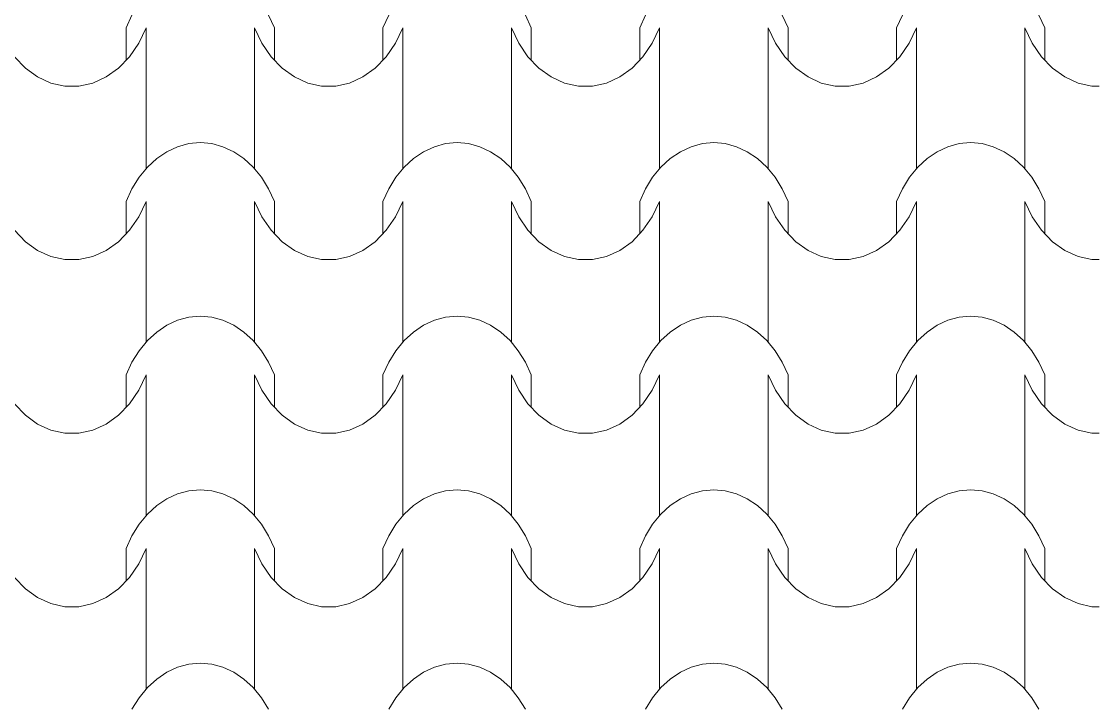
# Model space of a CAD drawing. Header units: millimetres. Extents: x 42452 to 2852333, y -419346 to 834876.
# Drawn here: x 2629564 to 2632390, y 659895 to 661689 of the extents above; entities that cross this region are included whole.
import ezdxf

# ---------------------------------------------------------------- set-up
doc = ezdxf.new("R2010")
doc.units = ezdxf.units.MM
doc.layers.add('M-2 keramitin shtrixi_Ном._пера__21_Pen_No__1', color=7, linetype='Continuous', lineweight=15)
doc.layers.add('memar', color=7, linetype='Continuous', lineweight=25)

# ---------------------------------------------------------------- blocks, each defined once
blk = doc.blocks.new('*X17')
at = {"layer": 'M-2 keramitin shtrixi_Ном._пера__21_Pen_No__1', "color": 7, "linetype": 'Continuous', "lineweight": 15}
for p, q in [((-256499.6, -1358159.7), (-256484.3, -1358126.5)), ((-256124.8, -1358126.5), (-256109.6, -1358159.7)), ((-255824, -1358159.7), (-255808.7, -1358126.5)), ((-255449.3, -1358126.5), (-255434, -1358159.7)), ((-255148.5, -1358159.7), (-255133.2, -1358126.5)), ((-254773.7, -1358126.5), (-254758.4, -1358159.7)), ((-254472.9, -1358159.7), (-254457.6, -1358126.5)), ((-254098.2, -1358126.5), (-254082.9, -1358159.7)), ((-256499.6, -1358244.8), (-256499.6, -1358159.7)), ((-256447.3, -1358159.7), (-256466.7, -1358200.3)), ((-256447.3, -1358344.8), (-256447.3, -1358159.7)), ((-256161.8, -1358344.8), (-256161.8, -1358159.7)), ((-256142.5, -1358200.3), (-256161.8, -1358159.7)), ((-256109.6, -1358244.8), (-256109.6, -1358159.7)), ((-255824, -1358244.8), (-255824, -1358159.7)), ((-255771.8, -1358159.7), (-255791.1, -1358200.3)), ((-255771.8, -1358344.8), (-255771.8, -1358159.7)), ((-255486.3, -1358344.8), (-255486.3, -1358159.7)), ((-255466.9, -1358200.3), (-255486.3, -1358159.7)), ((-255434, -1358244.8), (-255434, -1358159.7)), ((-255148.5, -1358244.8), (-255148.5, -1358159.7)), ((-255096.2, -1358159.7), (-255115.5, -1358200.3)), ((-255096.2, -1358344.8), (-255096.2, -1358159.7)), ((-254810.7, -1358344.8), (-254810.7, -1358159.7)), ((-254791.4, -1358200.3), (-254810.7, -1358159.7)), ((-254758.4, -1358244.8), (-254758.4, -1358159.7)), ((-254472.9, -1358244.8), (-254472.9, -1358159.7)), ((-254420.7, -1358159.7), (-254440, -1358200.3)), ((-254420.7, -1358344.8), (-254420.7, -1358159.7)), ((-254135.1, -1358344.8), (-254135.1, -1358159.7)), ((-254115.8, -1358200.3), (-254135.1, -1358159.7)), ((-254082.9, -1358244.8), (-254082.9, -1358159.7)), ((-256466.7, -1358200.3), (-256491.1, -1358236)), ((-256118.1, -1358236), (-256142.5, -1358200.3)), ((-255791.1, -1358200.3), (-255815.5, -1358236)), ((-255442.5, -1358236), (-255466.9, -1358200.3)), ((-255115.5, -1358200.3), (-255140, -1358236)), ((-254767, -1358236), (-254791.4, -1358200.3)), ((-254440, -1358200.3), (-254464.4, -1358236)), ((-254091.4, -1358236), (-254115.8, -1358200.3)), ((-256764.8, -1358265.9), (-256793.6, -1358236)), ((-256491.1, -1358236), (-256519.9, -1358265.9)), ((-256089.3, -1358265.9), (-256118.1, -1358236)), ((-255815.5, -1358236), (-255844.3, -1358265.9)), ((-255413.7, -1358265.9), (-255442.5, -1358236)), ((-255140, -1358236), (-255168.8, -1358265.9)), ((-254738.2, -1358265.9), (-254767, -1358236)), ((-254464.4, -1358236), (-254493.2, -1358265.9)), ((-254062.6, -1358265.9), (-254091.4, -1358236)), ((-256732.5, -1358289.1), (-256764.8, -1358265.9)), ((-256519.9, -1358265.9), (-256552.2, -1358289.1)), ((-256056.9, -1358289.1), (-256089.3, -1358265.9)), ((-255844.3, -1358265.9), (-255876.7, -1358289.1)), ((-255381.3, -1358289.1), (-255413.7, -1358265.9)), ((-255168.8, -1358265.9), (-255201.1, -1358289.1)), ((-254705.8, -1358289.1), (-254738.2, -1358265.9)), ((-254493.2, -1358265.9), (-254525.6, -1358289.1)), ((-254030.2, -1358289.1), (-254062.6, -1358265.9)), ((-256697.5, -1358305), (-256732.5, -1358289.1)), ((-256660.9, -1358313.1), (-256697.5, -1358305)), ((-256642.4, -1358313.1), (-256660.9, -1358313.1)), ((-256623.8, -1358313.1), (-256642.4, -1358313.1)), ((-256587.2, -1358305), (-256623.8, -1358313.1)), ((-256552.2, -1358289.1), (-256587.2, -1358305)), ((-256021.9, -1358305), (-256056.9, -1358289.1)), ((-255985.4, -1358313.1), (-256021.9, -1358305)), ((-255966.8, -1358313.1), (-255985.4, -1358313.1)), ((-255948.2, -1358313.1), (-255966.8, -1358313.1)), ((-255911.7, -1358305), (-255948.2, -1358313.1)), ((-255876.7, -1358289.1), (-255911.7, -1358305)), ((-255346.4, -1358305), (-255381.3, -1358289.1)), ((-255309.8, -1358313.1), (-255346.4, -1358305)), ((-255291.2, -1358313.1), (-255309.8, -1358313.1)), ((-255272.7, -1358313.1), (-255291.2, -1358313.1)), ((-255236.1, -1358305), (-255272.7, -1358313.1)), ((-255201.1, -1358289.1), (-255236.1, -1358305)), ((-254670.8, -1358305), (-254705.8, -1358289.1)), ((-254634.2, -1358313.1), (-254670.8, -1358305)), ((-254615.7, -1358313.1), (-254634.2, -1358313.1)), ((-254597.1, -1358313.1), (-254615.7, -1358313.1)), ((-254560.5, -1358305), (-254597.1, -1358313.1)), ((-254525.6, -1358289.1), (-254560.5, -1358305)), ((-253995.3, -1358305), (-254030.2, -1358289.1)), ((-253958.7, -1358313.1), (-253995.3, -1358305)), ((-253940.1, -1358313.1), (-253958.7, -1358313.1)), ((-256447.3, -1358529.9), (-256447.3, -1358344.8)), ((-256161.8, -1358529.9), (-256161.8, -1358344.8)), ((-255771.8, -1358529.9), (-255771.8, -1358344.8)), ((-255486.3, -1358529.9), (-255486.3, -1358344.8)), ((-255096.2, -1358529.9), (-255096.2, -1358344.8)), ((-254810.7, -1358529.9), (-254810.7, -1358344.8)), ((-254420.7, -1358529.9), (-254420.7, -1358344.8)), ((-254135.1, -1358529.9), (-254135.1, -1358344.8)), ((-256392.6, -1358485.5), (-256364.2, -1358472.4)), ((-256364.2, -1358472.4), (-256334.7, -1358464.4)), ((-256334.7, -1358464.4), (-256304.6, -1358461.8)), ((-256304.6, -1358461.8), (-256274.5, -1358464.4)), ((-256274.5, -1358464.4), (-256245, -1358472.4)), ((-256245, -1358472.4), (-256216.6, -1358485.5)), ((-255717, -1358485.5), (-255688.6, -1358472.4)), ((-255688.6, -1358472.4), (-255659.1, -1358464.4)), ((-255659.1, -1358464.4), (-255629, -1358461.8)), ((-255629, -1358461.8), (-255598.9, -1358464.4)), ((-255598.9, -1358464.4), (-255569.4, -1358472.4)), ((-255569.4, -1358472.4), (-255541, -1358485.5)), ((-255041.4, -1358485.5), (-255013.1, -1358472.4)), ((-255013.1, -1358472.4), (-254983.6, -1358464.4)), ((-254983.6, -1358464.4), (-254953.5, -1358461.8)), ((-254953.5, -1358461.8), (-254923.4, -1358464.4)), ((-254923.4, -1358464.4), (-254893.8, -1358472.4)), ((-254893.8, -1358472.4), (-254865.5, -1358485.5)), ((-254365.9, -1358485.5), (-254337.5, -1358472.4)), ((-254337.5, -1358472.4), (-254308, -1358464.4)), ((-254308, -1358464.4), (-254277.9, -1358461.8)), ((-254277.9, -1358461.8), (-254247.8, -1358464.4)), ((-254247.8, -1358464.4), (-254218.3, -1358472.4)), ((-254218.3, -1358472.4), (-254189.9, -1358485.5)), ((-256443.7, -1358526), (-256419.3, -1358503.5)), ((-256419.3, -1358503.5), (-256392.6, -1358485.5)), ((-256216.6, -1358485.5), (-256189.9, -1358503.5)), ((-256189.9, -1358503.5), (-256165.4, -1358526)), ((-255768.2, -1358526), (-255743.7, -1358503.5)), ((-255743.7, -1358503.5), (-255717, -1358485.5)), ((-255541, -1358485.5), (-255514.3, -1358503.5)), ((-255514.3, -1358503.5), (-255489.8, -1358526)), ((-255092.6, -1358526), (-255068.1, -1358503.5)), ((-255068.1, -1358503.5), (-255041.4, -1358485.5)), ((-254865.5, -1358485.5), (-254838.8, -1358503.5)), ((-254838.8, -1358503.5), (-254814.3, -1358526)), ((-254417.1, -1358526), (-254392.6, -1358503.5)), ((-254392.6, -1358503.5), (-254365.9, -1358485.5)), ((-254189.9, -1358485.5), (-254163.2, -1358503.5)), ((-254163.2, -1358503.5), (-254138.7, -1358526)), ((-256465.6, -1358552.6), (-256443.7, -1358526)), ((-256165.4, -1358526), (-256143.6, -1358552.6)), ((-255790, -1358552.6), (-255768.2, -1358526)), ((-255489.8, -1358526), (-255468, -1358552.6)), ((-255114.5, -1358552.6), (-255092.6, -1358526)), ((-254814.3, -1358526), (-254792.5, -1358552.6)), ((-254438.9, -1358552.6), (-254417.1, -1358526)), ((-254138.7, -1358526), (-254116.9, -1358552.6)), ((-256484.3, -1358582.8), (-256465.6, -1358552.6)), ((-256143.6, -1358552.6), (-256124.8, -1358582.8)), ((-255808.7, -1358582.8), (-255790, -1358552.6)), ((-255468, -1358552.6), (-255449.3, -1358582.8)), ((-255133.2, -1358582.8), (-255114.5, -1358552.6)), ((-254792.5, -1358552.6), (-254773.7, -1358582.8)), ((-254457.6, -1358582.8), (-254438.9, -1358552.6)), ((-254116.9, -1358552.6), (-254098.2, -1358582.8)), ((-256499.6, -1358616.1), (-256484.3, -1358582.8)), ((-256124.8, -1358582.8), (-256109.6, -1358616.1)), ((-255824, -1358616.1), (-255808.7, -1358582.8)), ((-255449.3, -1358582.8), (-255434, -1358616.1)), ((-255148.5, -1358616.1), (-255133.2, -1358582.8)), ((-254773.7, -1358582.8), (-254758.4, -1358616.1)), ((-254472.9, -1358616.1), (-254457.6, -1358582.8)), ((-254098.2, -1358582.8), (-254082.9, -1358616.1)), ((-256499.6, -1358701.2), (-256499.6, -1358616.1)), ((-256447.3, -1358616.1), (-256466.7, -1358656.6)), ((-256447.3, -1358801.2), (-256447.3, -1358616.1)), ((-256161.8, -1358801.2), (-256161.8, -1358616.1)), ((-256142.5, -1358656.6), (-256161.8, -1358616.1)), ((-256109.6, -1358701.2), (-256109.6, -1358616.1)), ((-255824, -1358701.2), (-255824, -1358616.1)), ((-255771.8, -1358616.1), (-255791.1, -1358656.6)), ((-255771.8, -1358801.2), (-255771.8, -1358616.1)), ((-255486.3, -1358801.2), (-255486.3, -1358616.1)), ((-255466.9, -1358656.6), (-255486.3, -1358616.1)), ((-255434, -1358701.2), (-255434, -1358616.1)), ((-255148.5, -1358701.2), (-255148.5, -1358616.1)), ((-255096.2, -1358616.1), (-255115.5, -1358656.6)), ((-255096.2, -1358801.2), (-255096.2, -1358616.1)), ((-254810.7, -1358801.2), (-254810.7, -1358616.1)), ((-254791.4, -1358656.6), (-254810.7, -1358616.1)), ((-254758.4, -1358701.2), (-254758.4, -1358616.1)), ((-254472.9, -1358701.2), (-254472.9, -1358616.1)), ((-254420.7, -1358616.1), (-254440, -1358656.6)), ((-254420.7, -1358801.2), (-254420.7, -1358616.1)), ((-254135.1, -1358801.2), (-254135.1, -1358616.1)), ((-254115.8, -1358656.6), (-254135.1, -1358616.1)), ((-254082.9, -1358701.2), (-254082.9, -1358616.1)), ((-256466.7, -1358656.6), (-256491.1, -1358692.3)), ((-256118.1, -1358692.3), (-256142.5, -1358656.6)), ((-255791.1, -1358656.6), (-255815.5, -1358692.3)), ((-255442.5, -1358692.3), (-255466.9, -1358656.6)), ((-255115.5, -1358656.6), (-255140, -1358692.3)), ((-254767, -1358692.3), (-254791.4, -1358656.6)), ((-254440, -1358656.6), (-254464.4, -1358692.3)), ((-254091.4, -1358692.3), (-254115.8, -1358656.6)), ((-256764.8, -1358722.2), (-256793.6, -1358692.3)), ((-256491.1, -1358692.3), (-256519.9, -1358722.2)), ((-256089.3, -1358722.2), (-256118.1, -1358692.3)), ((-255815.5, -1358692.3), (-255844.3, -1358722.2)), ((-255413.7, -1358722.2), (-255442.5, -1358692.3)), ((-255140, -1358692.3), (-255168.8, -1358722.2)), ((-254738.2, -1358722.2), (-254767, -1358692.3)), ((-254464.4, -1358692.3), (-254493.2, -1358722.2)), ((-254062.6, -1358722.2), (-254091.4, -1358692.3)), ((-256732.5, -1358745.5), (-256764.8, -1358722.2)), ((-256519.9, -1358722.2), (-256552.2, -1358745.5)), ((-256056.9, -1358745.5), (-256089.3, -1358722.2)), ((-255844.3, -1358722.2), (-255876.7, -1358745.5)), ((-255381.3, -1358745.5), (-255413.7, -1358722.2)), ((-255168.8, -1358722.2), (-255201.1, -1358745.5)), ((-254705.8, -1358745.5), (-254738.2, -1358722.2)), ((-254493.2, -1358722.2), (-254525.6, -1358745.5)), ((-254030.2, -1358745.5), (-254062.6, -1358722.2)), ((-256697.5, -1358761.3), (-256732.5, -1358745.5)), ((-256660.9, -1358769.4), (-256697.5, -1358761.3)), ((-256587.2, -1358761.3), (-256623.8, -1358769.4)), ((-256552.2, -1358745.5), (-256587.2, -1358761.3)), ((-256021.9, -1358761.3), (-256056.9, -1358745.5)), ((-255985.4, -1358769.4), (-256021.9, -1358761.3)), ((-255911.7, -1358761.3), (-255948.2, -1358769.4)), ((-255876.7, -1358745.5), (-255911.7, -1358761.3)), ((-255346.4, -1358761.3), (-255381.3, -1358745.5)), ((-255309.8, -1358769.4), (-255346.4, -1358761.3)), ((-255236.1, -1358761.3), (-255272.7, -1358769.4)), ((-255201.1, -1358745.5), (-255236.1, -1358761.3)), ((-254670.8, -1358761.3), (-254705.8, -1358745.5)), ((-254634.2, -1358769.4), (-254670.8, -1358761.3)), ((-254560.5, -1358761.3), (-254597.1, -1358769.4)), ((-254525.6, -1358745.5), (-254560.5, -1358761.3)), ((-253995.3, -1358761.3), (-254030.2, -1358745.5)), ((-253958.7, -1358769.4), (-253995.3, -1358761.3)), ((-256642.4, -1358769.4), (-256660.9, -1358769.4)), ((-256623.8, -1358769.4), (-256642.4, -1358769.4)), ((-255966.8, -1358769.4), (-255985.4, -1358769.4)), ((-255948.2, -1358769.4), (-255966.8, -1358769.4)), ((-255291.2, -1358769.4), (-255309.8, -1358769.4)), ((-255272.7, -1358769.4), (-255291.2, -1358769.4)), ((-254615.7, -1358769.4), (-254634.2, -1358769.4)), ((-254597.1, -1358769.4), (-254615.7, -1358769.4)), ((-253940.1, -1358769.4), (-253958.7, -1358769.4)), ((-256447.3, -1358986.2), (-256447.3, -1358801.2)), ((-256161.8, -1358986.2), (-256161.8, -1358801.2)), ((-255771.8, -1358986.2), (-255771.8, -1358801.2)), ((-255486.3, -1358986.2), (-255486.3, -1358801.2)), ((-255096.2, -1358986.2), (-255096.2, -1358801.2)), ((-254810.7, -1358986.2), (-254810.7, -1358801.2)), ((-254420.7, -1358986.2), (-254420.7, -1358801.2)), ((-254135.1, -1358986.2), (-254135.1, -1358801.2)), ((-256392.6, -1358941.8), (-256364.2, -1358928.8)), ((-256364.2, -1358928.8), (-256334.7, -1358920.8)), ((-256334.7, -1358920.8), (-256304.6, -1358918.1)), ((-256304.6, -1358918.1), (-256274.5, -1358920.8)), ((-256274.5, -1358920.8), (-256245, -1358928.8)), ((-256245, -1358928.8), (-256216.6, -1358941.8)), ((-255717, -1358941.8), (-255688.6, -1358928.8)), ((-255688.6, -1358928.8), (-255659.1, -1358920.8)), ((-255659.1, -1358920.8), (-255629, -1358918.1)), ((-255629, -1358918.1), (-255598.9, -1358920.8)), ((-255598.9, -1358920.8), (-255569.4, -1358928.8)), ((-255569.4, -1358928.8), (-255541, -1358941.8)), ((-255041.4, -1358941.8), (-255013.1, -1358928.8)), ((-255013.1, -1358928.8), (-254983.6, -1358920.8)), ((-254983.6, -1358920.8), (-254953.5, -1358918.1)), ((-254953.5, -1358918.1), (-254923.4, -1358920.8)), ((-254923.4, -1358920.8), (-254893.8, -1358928.8)), ((-254893.8, -1358928.8), (-254865.5, -1358941.8)), ((-254365.9, -1358941.8), (-254337.5, -1358928.8)), ((-254337.5, -1358928.8), (-254308, -1358920.8)), ((-254308, -1358920.8), (-254277.9, -1358918.1)), ((-254277.9, -1358918.1), (-254247.8, -1358920.8)), ((-254247.8, -1358920.8), (-254218.3, -1358928.8)), ((-254218.3, -1358928.8), (-254189.9, -1358941.8)), ((-256443.7, -1358982.3), (-256419.3, -1358959.8)), ((-256419.3, -1358959.8), (-256392.6, -1358941.8)), ((-256216.6, -1358941.8), (-256189.9, -1358959.8)), ((-256189.9, -1358959.8), (-256165.4, -1358982.3)), ((-255768.2, -1358982.3), (-255743.7, -1358959.8)), ((-255743.7, -1358959.8), (-255717, -1358941.8)), ((-255541, -1358941.8), (-255514.3, -1358959.8)), ((-255514.3, -1358959.8), (-255489.8, -1358982.3)), ((-255092.6, -1358982.3), (-255068.1, -1358959.8)), ((-255068.1, -1358959.8), (-255041.4, -1358941.8)), ((-254865.5, -1358941.8), (-254838.8, -1358959.8)), ((-254838.8, -1358959.8), (-254814.3, -1358982.3)), ((-254417.1, -1358982.3), (-254392.6, -1358959.8)), ((-254392.6, -1358959.8), (-254365.9, -1358941.8)), ((-254189.9, -1358941.8), (-254163.2, -1358959.8)), ((-254163.2, -1358959.8), (-254138.7, -1358982.3)), ((-256465.6, -1359009), (-256443.7, -1358982.3)), ((-256165.4, -1358982.3), (-256143.6, -1359009)), ((-255790, -1359009), (-255768.2, -1358982.3)), ((-255489.8, -1358982.3), (-255468, -1359009)), ((-255114.5, -1359009), (-255092.6, -1358982.3)), ((-254814.3, -1358982.3), (-254792.5, -1359009)), ((-254438.9, -1359009), (-254417.1, -1358982.3)), ((-254138.7, -1358982.3), (-254116.9, -1359009)), ((-256484.3, -1359039.2), (-256465.6, -1359009)), ((-256143.6, -1359009), (-256124.8, -1359039.2)), ((-255808.7, -1359039.2), (-255790, -1359009)), ((-255468, -1359009), (-255449.3, -1359039.2)), ((-255133.2, -1359039.2), (-255114.5, -1359009)), ((-254792.5, -1359009), (-254773.7, -1359039.2)), ((-254457.6, -1359039.2), (-254438.9, -1359009)), ((-254116.9, -1359009), (-254098.2, -1359039.2)), ((-256499.6, -1359072.4), (-256484.3, -1359039.2)), ((-256124.8, -1359039.2), (-256109.6, -1359072.4)), ((-255824, -1359072.4), (-255808.7, -1359039.2)), ((-255449.3, -1359039.2), (-255434, -1359072.4)), ((-255148.5, -1359072.4), (-255133.2, -1359039.2)), ((-254773.7, -1359039.2), (-254758.4, -1359072.4)), ((-254472.9, -1359072.4), (-254457.6, -1359039.2)), ((-254098.2, -1359039.2), (-254082.9, -1359072.4)), ((-256499.6, -1359157.5), (-256499.6, -1359072.4)), ((-256447.3, -1359072.4), (-256466.7, -1359113)), ((-256447.3, -1359257.5), (-256447.3, -1359072.4)), ((-256161.8, -1359257.5), (-256161.8, -1359072.4)), ((-256142.5, -1359113), (-256161.8, -1359072.4)), ((-256109.6, -1359157.5), (-256109.6, -1359072.4)), ((-255824, -1359157.5), (-255824, -1359072.4)), ((-255771.8, -1359072.4), (-255791.1, -1359113)), ((-255771.8, -1359257.5), (-255771.8, -1359072.4)), ((-255486.3, -1359257.5), (-255486.3, -1359072.4)), ((-255466.9, -1359113), (-255486.3, -1359072.4)), ((-255434, -1359157.5), (-255434, -1359072.4)), ((-255148.5, -1359157.5), (-255148.5, -1359072.4)), ((-255096.2, -1359072.4), (-255115.5, -1359113)), ((-255096.2, -1359257.5), (-255096.2, -1359072.4)), ((-254810.7, -1359257.5), (-254810.7, -1359072.4)), ((-254791.4, -1359113), (-254810.7, -1359072.4)), ((-254758.4, -1359157.5), (-254758.4, -1359072.4)), ((-254472.9, -1359157.5), (-254472.9, -1359072.4)), ((-254420.7, -1359072.4), (-254440, -1359113)), ((-254420.7, -1359257.5), (-254420.7, -1359072.4)), ((-254135.1, -1359257.5), (-254135.1, -1359072.4)), ((-254115.8, -1359113), (-254135.1, -1359072.4)), ((-254082.9, -1359157.5), (-254082.9, -1359072.4)), ((-256466.7, -1359113), (-256491.1, -1359148.7)), ((-256118.1, -1359148.7), (-256142.5, -1359113)), ((-255791.1, -1359113), (-255815.5, -1359148.7)), ((-255442.5, -1359148.7), (-255466.9, -1359113)), ((-255115.5, -1359113), (-255140, -1359148.7)), ((-254767, -1359148.7), (-254791.4, -1359113)), ((-254440, -1359113), (-254464.4, -1359148.7)), ((-254091.4, -1359148.7), (-254115.8, -1359113)), ((-256764.8, -1359178.6), (-256793.6, -1359148.7)), ((-256491.1, -1359148.7), (-256519.9, -1359178.6)), ((-256089.3, -1359178.6), (-256118.1, -1359148.7)), ((-255815.5, -1359148.7), (-255844.3, -1359178.6)), ((-255413.7, -1359178.6), (-255442.5, -1359148.7)), ((-255140, -1359148.7), (-255168.8, -1359178.6)), ((-254738.2, -1359178.6), (-254767, -1359148.7)), ((-254464.4, -1359148.7), (-254493.2, -1359178.6)), ((-254062.6, -1359178.6), (-254091.4, -1359148.7)), ((-256732.5, -1359201.8), (-256764.8, -1359178.6)), ((-256519.9, -1359178.6), (-256552.2, -1359201.8)), ((-256056.9, -1359201.8), (-256089.3, -1359178.6)), ((-255844.3, -1359178.6), (-255876.7, -1359201.8)), ((-255381.3, -1359201.8), (-255413.7, -1359178.6)), ((-255168.8, -1359178.6), (-255201.1, -1359201.8)), ((-254705.8, -1359201.8), (-254738.2, -1359178.6)), ((-254493.2, -1359178.6), (-254525.6, -1359201.8)), ((-254030.2, -1359201.8), (-254062.6, -1359178.6)), ((-256697.5, -1359217.7), (-256732.5, -1359201.8)), ((-256660.9, -1359225.7), (-256697.5, -1359217.7)), ((-256587.2, -1359217.7), (-256623.8, -1359225.7)), ((-256552.2, -1359201.8), (-256587.2, -1359217.7)), ((-256021.9, -1359217.7), (-256056.9, -1359201.8)), ((-255985.4, -1359225.7), (-256021.9, -1359217.7)), ((-255911.7, -1359217.7), (-255948.2, -1359225.7)), ((-255876.7, -1359201.8), (-255911.7, -1359217.7)), ((-255346.4, -1359217.7), (-255381.3, -1359201.8)), ((-255309.8, -1359225.7), (-255346.4, -1359217.7)), ((-255236.1, -1359217.7), (-255272.7, -1359225.7)), ((-255201.1, -1359201.8), (-255236.1, -1359217.7)), ((-254670.8, -1359217.7), (-254705.8, -1359201.8)), ((-254634.2, -1359225.7), (-254670.8, -1359217.7)), ((-254560.5, -1359217.7), (-254597.1, -1359225.7)), ((-254525.6, -1359201.8), (-254560.5, -1359217.7)), ((-253995.3, -1359217.7), (-254030.2, -1359201.8)), ((-253958.7, -1359225.7), (-253995.3, -1359217.7)), ((-256642.4, -1359225.7), (-256660.9, -1359225.7)), ((-256623.8, -1359225.7), (-256642.4, -1359225.7)), ((-255966.8, -1359225.7), (-255985.4, -1359225.7)), ((-255948.2, -1359225.7), (-255966.8, -1359225.7)), ((-255291.2, -1359225.7), (-255309.8, -1359225.7)), ((-255272.7, -1359225.7), (-255291.2, -1359225.7)), ((-254615.7, -1359225.7), (-254634.2, -1359225.7)), ((-254597.1, -1359225.7), (-254615.7, -1359225.7)), ((-253940.1, -1359225.7), (-253958.7, -1359225.7)), ((-256447.3, -1359442.6), (-256447.3, -1359257.5)), ((-256161.8, -1359442.6), (-256161.8, -1359257.5)), ((-255771.8, -1359442.6), (-255771.8, -1359257.5)), ((-255486.3, -1359442.6), (-255486.3, -1359257.5)), ((-255096.2, -1359442.6), (-255096.2, -1359257.5)), ((-254810.7, -1359442.6), (-254810.7, -1359257.5)), ((-254420.7, -1359442.6), (-254420.7, -1359257.5)), ((-254135.1, -1359442.6), (-254135.1, -1359257.5)), ((-256392.6, -1359398.2), (-256364.2, -1359385.1)), ((-256364.2, -1359385.1), (-256334.7, -1359377.1)), ((-256334.7, -1359377.1), (-256304.6, -1359374.5)), ((-256304.6, -1359374.5), (-256274.5, -1359377.1)), ((-256274.5, -1359377.1), (-256245, -1359385.1)), ((-256245, -1359385.1), (-256216.6, -1359398.2)), ((-255717, -1359398.2), (-255688.6, -1359385.1)), ((-255688.6, -1359385.1), (-255659.1, -1359377.1)), ((-255659.1, -1359377.1), (-255629, -1359374.5)), ((-255629, -1359374.5), (-255598.9, -1359377.1)), ((-255598.9, -1359377.1), (-255569.4, -1359385.1)), ((-255569.4, -1359385.1), (-255541, -1359398.2)), ((-255041.4, -1359398.2), (-255013.1, -1359385.1)), ((-255013.1, -1359385.1), (-254983.6, -1359377.1)), ((-254983.6, -1359377.1), (-254953.5, -1359374.5)), ((-254953.5, -1359374.5), (-254923.4, -1359377.1)), ((-254923.4, -1359377.1), (-254893.8, -1359385.1)), ((-254893.8, -1359385.1), (-254865.5, -1359398.2)), ((-254365.9, -1359398.2), (-254337.5, -1359385.1)), ((-254337.5, -1359385.1), (-254308, -1359377.1)), ((-254308, -1359377.1), (-254277.9, -1359374.5)), ((-254277.9, -1359374.5), (-254247.8, -1359377.1)), ((-254247.8, -1359377.1), (-254218.3, -1359385.1)), ((-254218.3, -1359385.1), (-254189.9, -1359398.2)), ((-256419.3, -1359416.2), (-256392.6, -1359398.2)), ((-256216.6, -1359398.2), (-256189.9, -1359416.2)), ((-255743.7, -1359416.2), (-255717, -1359398.2)), ((-255541, -1359398.2), (-255514.3, -1359416.2)), ((-255068.1, -1359416.2), (-255041.4, -1359398.2)), ((-254865.5, -1359398.2), (-254838.8, -1359416.2)), ((-254392.6, -1359416.2), (-254365.9, -1359398.2)), ((-254189.9, -1359398.2), (-254163.2, -1359416.2)), ((-256465.6, -1359465.3), (-256443.7, -1359438.7)), ((-256443.7, -1359438.7), (-256419.3, -1359416.2)), ((-256189.9, -1359416.2), (-256165.4, -1359438.7)), ((-256165.4, -1359438.7), (-256143.6, -1359465.3)), ((-255790, -1359465.3), (-255768.2, -1359438.7)), ((-255768.2, -1359438.7), (-255743.7, -1359416.2)), ((-255514.3, -1359416.2), (-255489.8, -1359438.7)), ((-255489.8, -1359438.7), (-255468, -1359465.3)), ((-255114.5, -1359465.3), (-255092.6, -1359438.7)), ((-255092.6, -1359438.7), (-255068.1, -1359416.2)), ((-254838.8, -1359416.2), (-254814.3, -1359438.7)), ((-254814.3, -1359438.7), (-254792.5, -1359465.3)), ((-254438.9, -1359465.3), (-254417.1, -1359438.7)), ((-254417.1, -1359438.7), (-254392.6, -1359416.2)), ((-254163.2, -1359416.2), (-254138.7, -1359438.7)), ((-254138.7, -1359438.7), (-254116.9, -1359465.3)), ((-256484.3, -1359495.5), (-256465.6, -1359465.3)), ((-256143.6, -1359465.3), (-256124.8, -1359495.5)), ((-255808.7, -1359495.5), (-255790, -1359465.3)), ((-255468, -1359465.3), (-255449.3, -1359495.5)), ((-255133.2, -1359495.5), (-255114.5, -1359465.3)), ((-254792.5, -1359465.3), (-254773.7, -1359495.5)), ((-254457.6, -1359495.5), (-254438.9, -1359465.3)), ((-254116.9, -1359465.3), (-254098.2, -1359495.5)), ((-256499.6, -1359528.8), (-256484.3, -1359495.5)), ((-256124.8, -1359495.5), (-256109.6, -1359528.8)), ((-255824, -1359528.8), (-255808.7, -1359495.5)), ((-255449.3, -1359495.5), (-255434, -1359528.8)), ((-255148.5, -1359528.8), (-255133.2, -1359495.5)), ((-254773.7, -1359495.5), (-254758.4, -1359528.8)), ((-254472.9, -1359528.8), (-254457.6, -1359495.5)), ((-254098.2, -1359495.5), (-254082.9, -1359528.8)), ((-256499.6, -1359613.9), (-256499.6, -1359528.8)), ((-256447.3, -1359528.8), (-256466.7, -1359569.3)), ((-256447.3, -1359713.9), (-256447.3, -1359528.8)), ((-256161.8, -1359713.9), (-256161.8, -1359528.8)), ((-256142.5, -1359569.3), (-256161.8, -1359528.8)), ((-256109.6, -1359613.9), (-256109.6, -1359528.8)), ((-255824, -1359613.9), (-255824, -1359528.8)), ((-255771.8, -1359528.8), (-255791.1, -1359569.3)), ((-255771.8, -1359713.9), (-255771.8, -1359528.8)), ((-255486.3, -1359713.9), (-255486.3, -1359528.8)), ((-255466.9, -1359569.3), (-255486.3, -1359528.8)), ((-255434, -1359613.9), (-255434, -1359528.8)), ((-255148.5, -1359613.9), (-255148.5, -1359528.8)), ((-255096.2, -1359528.8), (-255115.5, -1359569.3)), ((-255096.2, -1359713.9), (-255096.2, -1359528.8)), ((-254810.7, -1359713.9), (-254810.7, -1359528.8)), ((-254791.4, -1359569.3), (-254810.7, -1359528.8)), ((-254758.4, -1359613.9), (-254758.4, -1359528.8)), ((-254472.9, -1359613.9), (-254472.9, -1359528.8)), ((-254420.7, -1359528.8), (-254440, -1359569.3)), ((-254420.7, -1359713.9), (-254420.7, -1359528.8)), ((-254135.1, -1359713.9), (-254135.1, -1359528.8)), ((-254115.8, -1359569.3), (-254135.1, -1359528.8)), ((-254082.9, -1359613.9), (-254082.9, -1359528.8)), ((-256466.7, -1359569.3), (-256491.1, -1359605)), ((-256118.1, -1359605), (-256142.5, -1359569.3)), ((-255791.1, -1359569.3), (-255815.5, -1359605)), ((-255442.5, -1359605), (-255466.9, -1359569.3)), ((-255115.5, -1359569.3), (-255140, -1359605)), ((-254767, -1359605), (-254791.4, -1359569.3)), ((-254440, -1359569.3), (-254464.4, -1359605)), ((-254091.4, -1359605), (-254115.8, -1359569.3)), ((-256764.8, -1359634.9), (-256793.6, -1359605)), ((-256491.1, -1359605), (-256519.9, -1359634.9)), ((-256089.3, -1359634.9), (-256118.1, -1359605)), ((-255815.5, -1359605), (-255844.3, -1359634.9)), ((-255413.7, -1359634.9), (-255442.5, -1359605)), ((-255140, -1359605), (-255168.8, -1359634.9)), ((-254738.2, -1359634.9), (-254767, -1359605)), ((-254464.4, -1359605), (-254493.2, -1359634.9)), ((-254062.6, -1359634.9), (-254091.4, -1359605)), ((-256732.5, -1359658.2), (-256764.8, -1359634.9)), ((-256519.9, -1359634.9), (-256552.2, -1359658.2)), ((-256056.9, -1359658.2), (-256089.3, -1359634.9)), ((-255844.3, -1359634.9), (-255876.7, -1359658.2)), ((-255381.3, -1359658.2), (-255413.7, -1359634.9)), ((-255168.8, -1359634.9), (-255201.1, -1359658.2)), ((-254705.8, -1359658.2), (-254738.2, -1359634.9)), ((-254493.2, -1359634.9), (-254525.6, -1359658.2)), ((-254030.2, -1359658.2), (-254062.6, -1359634.9)), ((-256697.5, -1359674), (-256732.5, -1359658.2)), ((-256552.2, -1359658.2), (-256587.2, -1359674)), ((-256021.9, -1359674), (-256056.9, -1359658.2)), ((-255876.7, -1359658.2), (-255911.7, -1359674)), ((-255346.4, -1359674), (-255381.3, -1359658.2)), ((-255201.1, -1359658.2), (-255236.1, -1359674)), ((-254670.8, -1359674), (-254705.8, -1359658.2)), ((-254525.6, -1359658.2), (-254560.5, -1359674)), ((-253995.3, -1359674), (-254030.2, -1359658.2)), ((-256660.9, -1359682.1), (-256697.5, -1359674)), ((-256642.4, -1359682.1), (-256660.9, -1359682.1)), ((-256623.8, -1359682.1), (-256642.4, -1359682.1)), ((-256587.2, -1359674), (-256623.8, -1359682.1)), ((-255985.4, -1359682.1), (-256021.9, -1359674)), ((-255966.8, -1359682.1), (-255985.4, -1359682.1)), ((-255948.2, -1359682.1), (-255966.8, -1359682.1)), ((-255911.7, -1359674), (-255948.2, -1359682.1)), ((-255309.8, -1359682.1), (-255346.4, -1359674)), ((-255291.2, -1359682.1), (-255309.8, -1359682.1)), ((-255272.7, -1359682.1), (-255291.2, -1359682.1)), ((-255236.1, -1359674), (-255272.7, -1359682.1)), ((-254634.2, -1359682.1), (-254670.8, -1359674)), ((-254615.7, -1359682.1), (-254634.2, -1359682.1)), ((-254597.1, -1359682.1), (-254615.7, -1359682.1)), ((-254560.5, -1359674), (-254597.1, -1359682.1)), ((-253958.7, -1359682.1), (-253995.3, -1359674)), ((-253940.1, -1359682.1), (-253958.7, -1359682.1)), ((-256447.3, -1359898.9), (-256447.3, -1359713.9)), ((-256161.8, -1359898.9), (-256161.8, -1359713.9)), ((-255771.8, -1359898.9), (-255771.8, -1359713.9)), ((-255486.3, -1359898.9), (-255486.3, -1359713.9)), ((-255096.2, -1359898.9), (-255096.2, -1359713.9)), ((-254810.7, -1359898.9), (-254810.7, -1359713.9)), ((-254420.7, -1359898.9), (-254420.7, -1359713.9)), ((-254135.1, -1359898.9), (-254135.1, -1359713.9)), ((-256364.2, -1359841.4), (-256334.7, -1359833.5)), ((-256334.7, -1359833.5), (-256304.6, -1359830.8)), ((-256304.6, -1359830.8), (-256274.5, -1359833.5)), ((-256274.5, -1359833.5), (-256245, -1359841.4)), ((-255688.6, -1359841.4), (-255659.1, -1359833.5)), ((-255659.1, -1359833.5), (-255629, -1359830.8)), ((-255629, -1359830.8), (-255598.9, -1359833.5)), ((-255598.9, -1359833.5), (-255569.4, -1359841.4)), ((-255013.1, -1359841.4), (-254983.6, -1359833.5)), ((-254983.6, -1359833.5), (-254953.5, -1359830.8)), ((-254953.5, -1359830.8), (-254923.4, -1359833.5)), ((-254923.4, -1359833.5), (-254893.8, -1359841.4)), ((-254337.5, -1359841.4), (-254308, -1359833.5)), ((-254308, -1359833.5), (-254277.9, -1359830.8)), ((-254277.9, -1359830.8), (-254247.8, -1359833.5)), ((-254247.8, -1359833.5), (-254218.3, -1359841.4)), ((-256419.3, -1359872.5), (-256392.6, -1359854.5)), ((-256392.6, -1359854.5), (-256364.2, -1359841.4)), ((-256245, -1359841.4), (-256216.6, -1359854.5)), ((-256216.6, -1359854.5), (-256189.9, -1359872.5)), ((-255743.7, -1359872.5), (-255717, -1359854.5)), ((-255717, -1359854.5), (-255688.6, -1359841.4)), ((-255569.4, -1359841.4), (-255541, -1359854.5)), ((-255541, -1359854.5), (-255514.3, -1359872.5)), ((-255068.1, -1359872.5), (-255041.4, -1359854.5)), ((-255041.4, -1359854.5), (-255013.1, -1359841.4)), ((-254893.8, -1359841.4), (-254865.5, -1359854.5)), ((-254865.5, -1359854.5), (-254838.8, -1359872.5)), ((-254392.6, -1359872.5), (-254365.9, -1359854.5)), ((-254365.9, -1359854.5), (-254337.5, -1359841.4)), ((-254218.3, -1359841.4), (-254189.9, -1359854.5)), ((-254189.9, -1359854.5), (-254163.2, -1359872.5)), ((-256465.6, -1359921.7), (-256443.7, -1359895)), ((-256443.7, -1359895), (-256419.3, -1359872.5)), ((-256189.9, -1359872.5), (-256165.4, -1359895)), ((-256165.4, -1359895), (-256143.6, -1359921.7)), ((-255790, -1359921.7), (-255768.2, -1359895)), ((-255768.2, -1359895), (-255743.7, -1359872.5)), ((-255514.3, -1359872.5), (-255489.8, -1359895)), ((-255489.8, -1359895), (-255468, -1359921.7)), ((-255114.5, -1359921.7), (-255092.6, -1359895)), ((-255092.6, -1359895), (-255068.1, -1359872.5)), ((-254838.8, -1359872.5), (-254814.3, -1359895)), ((-254814.3, -1359895), (-254792.5, -1359921.7)), ((-254438.9, -1359921.7), (-254417.1, -1359895)), ((-254417.1, -1359895), (-254392.6, -1359872.5)), ((-254163.2, -1359872.5), (-254138.7, -1359895)), ((-254138.7, -1359895), (-254116.9, -1359921.7)), ((-256484.3, -1359951.9), (-256465.6, -1359921.7)), ((-256143.6, -1359921.7), (-256124.8, -1359951.9)), ((-255808.7, -1359951.9), (-255790, -1359921.7)), ((-255468, -1359921.7), (-255449.3, -1359951.9)), ((-255133.2, -1359951.9), (-255114.5, -1359921.7)), ((-254792.5, -1359921.7), (-254773.7, -1359951.9)), ((-254457.6, -1359951.9), (-254438.9, -1359921.7)), ((-254116.9, -1359921.7), (-254098.2, -1359951.9))]:
    blk.add_line(p, q, dxfattribs=at)
blk = doc.blocks.new('Fill_2')
at = {"layer": 'M-2 keramitin shtrixi_Ном._пера__21_Pen_No__1', "color": 7, "linetype": 'Continuous', "lineweight": 15}
blk.add_blockref('*X17', (0, 0), dxfattribs=at)

msp = doc.modelspace()

# ---------------------------------------------------------------- block references
at = {"layer": 'memar', "color": 7, "linetype": 'Continuous', "lineweight": 25}
msp.add_blockref('Fill_2', (2886339.52978, 2019832.0495), dxfattribs=at)

doc.saveas('drawing.dxf')
